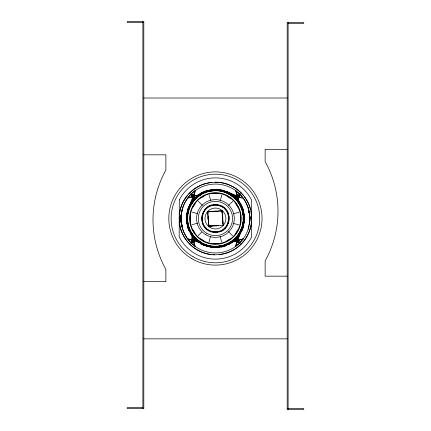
<?xml version="1.0" encoding="UTF-8"?>
<svg xmlns="http://www.w3.org/2000/svg" width="431" height="431" viewBox="0 0 431 431"><rect width="100%" height="100%" fill="white"/><g stroke="black" fill="none" stroke-linecap="round" stroke-linejoin="round"><path stroke-width="0.65" d="M180.977 218.587L180.977 218.151M249.878 218.856L249.878 218.42M187.63 219.821L186.305 219.799L187.63 219.821L187.641 216.971L186.316 216.982M181.203 215.387C179.996 225.359 184.08 235.617 190.971 242.772C193.061 243.38 196.665 239.895 193.239 239.103C191.407 239.016 191.396 242.023 193.228 241.953L193.239 239.103L194.877 238.898L195.453 238.327L202.554 243.526C197.398 240.73 192.926 236.468 190.308 231.183L192.598 234.954L195.41 238.365L201.234 242.868L200.857 243.52C213.921 251.251 232.201 246.699 240.056 233.726A28.952 28.952 0 0 0 238.914 201.579L238.262 197.754L236.98 195.211L239.884 194.236C245.993 200.507 249.641 209.04 249.872 217.795M238.72 240.056L238.295 239.55L236.608 241.845L235.568 246.451L239.695 242.96L238.72 240.056L236.183 241.338L232.352 241.99A28.952 28.952 0 0 1 198.319 241.861C189.791 235.471 185.255 224.4 186.849 213.862C187.151 206.832 193.875 201.923 193.411 194.887L194.677 195.669L195.038 197.953L195.609 198.529L190.405 205.63C193.201 200.474 197.463 196.003 202.748 193.379C193.46 198.034 187.366 208.038 187.226 218.393M215.317 247.453L215.317 246.645L224.023 245.298C218.393 246.968 212.219 247.119 206.627 245.234L210.921 246.279L215.317 246.704M238.887 197.134L239.884 194.236L235.784 190.712L237.406 195.071L238.914 201.579C233.473 194.225 224.659 189.812 215.538 189.554L215.538 190.362L206.837 191.709C212.461 190.039 218.641 189.888 224.228 191.773L219.939 190.728L215.538 190.303L208.232 191.235L208.044 190.513C218.873 187.49 229.378 192.458 238.887 197.134L238.262 197.754L235.978 198.109L235.401 198.68L228.301 193.481C233.457 196.277 237.934 200.539 240.552 205.824C235.908 196.488 225.892 190.534 215.538 190.303M237.007 242.05L237.449 242.12L237.459 239.275L238.095 236.517L237.896 239.345L237.007 242.05L236.183 241.338L235.822 239.054L235.251 238.478L231.878 241.333L228.107 243.628C240.261 237.804 246.586 222.628 242.227 209.913L243.24 214.207M236.98 195.211C235.66 195.787 236.177 197.974 237.616 197.904L237.406 195.071M249.878 218.307L249.436 224.023A34.453 34.453 0 0 1 212.591 252.841A34.453 34.453 0 0 1 180.977 218.372L181.009 216.949M249.872 219.287L249.878 218.199M208.044 190.513L201.051 193.374L195.038 197.953L193.174 197.716L193.632 194.904L191.159 194.047L192.565 197.457L194.246 195.162L195.286 190.556C186.321 197.053 180.815 207.947 180.982 219.018M180.993 217.364L181.424 212.984A34.453 34.453 0 0 1 249.479 213.248L249.878 218.636L249.436 224.023L249.856 217.213M180.982 217.93L180.988 217.531M243.472 220.817L243.553 217.51L242.696 211.309L243.423 211.12C240.719 201.902 233.721 193.982 224.481 191.003M210.883 246.51L206.557 245.454C223.931 251.704 244.253 237.152 243.876 218.614C244.571 194.052 212.408 180.578 195.388 198.308C177.529 215.188 190.75 247.459 215.317 246.952C233.855 247.469 248.531 227.256 242.443 209.843C246.807 222.692 240.433 237.923 228.209 243.833L232.018 241.522M222.057 211.971L222.105 210.775L207.667 211.853L208.749 226.286L223.183 225.208L222.105 210.775L220.78 211.012M208.83 224.384L208.749 226.286L213.302 225.833M249.845 220.042L249.436 224.023L249.861 219.643M181.209 215.193L181.742 211.669M208.836 224.955L208.749 226.286L212.548 225.828M187.42 213.959L188.476 209.633C186.671 215.29 186.645 221.491 188.412 227.164C185.976 219.562 187.178 211.195 190.895 204.213M187.62 222.8L188.633 227.094C186.79 221.491 186.989 215.317 188.697 209.703L188.218 211.098L187.49 210.904L190.41 203.933L195.038 197.953L198.502 195.017A28.952 28.952 0 0 1 215.538 189.554M194.559 195.475L192.248 197.139L187.636 198.147L192 196.525L192.404 195.297L193.411 194.887M190.637 214.476L190.313 218.404L190.61 222.337M193.4 197.732L194.408 197.317L194.828 196.315L191.984 196.304M236.474 195.636L238.774 197.323L243.38 198.362L239.027 196.708L238.779 195.647L237.626 195.054M237.449 242.12L238.456 241.71L238.876 240.703L236.026 240.692L236.102 240.25L237.018 239.34L238.295 239.55M240.218 222.531L240.541 218.603L240.25 214.67M180.988 217.574L181.424 212.984L180.977 218.372L181.381 223.759L180.977 218.372L181.424 212.984L180.993 217.445M249.856 219.788L249.436 224.023L249.851 219.907M242.696 211.309L243.628 218.614L243.009 224.098L242.157 227.304M192.404 239.372L194.069 241.683L198.319 241.861L194.656 240.53L194.877 238.898L191.94 235.428A28.952 28.952 0 0 1 186.478 218.393L187.49 210.904M221.943 211.966L222.105 210.775L221.701 212.014M235.978 198.109L236.199 196.477L232.535 195.146L238.973 196.924M188.164 211.082L187.173 218.393L188.105 225.709M229.459 243.03C237.982 237.95 243.488 228.554 243.628 218.614M238.445 201.918L240.757 205.722C237.82 200.577 233.753 195.986 228.408 193.277C240.115 199.1 246.171 213.41 242.825 225.957L243.784 217.499M237.68 239.291L237.222 242.103L239.695 242.96L243.224 238.86L238.86 240.482L232.352 241.99C241.829 235.078 246.29 222.482 243.423 211.12M179.253 214.557C180.163 206.25 184.037 198.373 189.974 192.506A35.816 35.816 0 0 1 204.089 183.929L209.752 182.555L215.99 182.151A34.464 34.464 0 0 1 231.625 185.971C242.653 191.332 250.433 202.629 251.634 214.837M251.602 222.45C250.697 230.757 246.823 238.634 240.886 244.501A35.816 35.816 0 0 1 226.771 253.078L221.103 254.457L214.864 254.856A34.464 34.464 0 0 1 199.235 251.036C188.202 245.675 180.422 234.378 179.226 222.175M193.007 241.931L193.46 239.124M237.395 197.883L237.853 195.076M180.998 217.219L181.683 213.426M182.706 207.731L181.855 212.348M181.004 217.1L181.683 213.356M181.009 217.014L181.688 213.302M248.154 229.276L248.789 225.822M208.281 216.152L207.904 218.474L208.706 221.895M222.579 220.855L222.865 217.353L222.148 215.112M248.892 225.246L249.614 222.288M221.782 212.03L222.105 210.775M243.235 224.147C241.565 232.061 236.382 238.93 229.513 243.122M207.828 246.44L208.022 245.713L215.317 246.758L222.638 245.826M209.051 241.942L210.608 236.226M220.252 200.781L221.803 195.065M222.832 191.294L223.032 190.567M192.565 197.457L192.959 197.662L193.848 194.957M192.786 241.877L193.681 239.173M237.179 197.834L238.068 195.13M236.802 241.963L238.101 239.431L240.056 233.726L237.896 239.345M193.632 194.904L195.286 190.556M235.568 246.451L237.222 242.103M189.683 205.258L194.058 195.044M187.927 209.45L192.754 197.576L192.07 201.396L195.038 197.953M239.846 232.724L242.691 225.925L243.73 218.614L242.798 211.282M239.916 232.767L242.777 225.946M192.582 241.791L193.885 239.259M236.969 197.748L238.273 195.216M241.15 230.483L239.561 233.419L235.428 238.655L237.643 236.156M190.911 204.224L195.442 198.362L192.538 201.74L190.2 205.528C196.224 193.357 211.486 187.151 224.298 191.553L219.977 190.497M230.003 193.487L229.621 194.139L232.056 195.803M193.093 207.015L195.168 203.664M235.687 233.343L237.761 229.992M192.727 201.875L191.062 204.31L190.41 203.933M192.393 241.678L194.074 239.377M236.781 197.63L238.462 195.329M195.523 198.449C186.72 207.311 184.554 221.69 190.831 232.578M235.364 238.596L239.884 232.751M235.251 238.478L237.459 236.01M192.393 197.312L194.413 195.308M192.221 241.532L194.246 239.523M198.19 235.612L201.649 232.18M228.549 205.485L232.794 201.272M236.614 197.484L238.634 195.475A1.422 1.422 0 0 1 238.262 197.754M236.441 241.699L238.462 239.695M239.927 194.532L241.365 193.126M189.635 243.736L191.073 242.335M195.432 198.352C209.908 183.159 238.133 190.793 242.879 211.26M195.491 198.411L201.369 193.939M195.566 198.486L201.422 194.025L201.051 193.374M236.468 197.312L238.779 195.647M192.081 241.36L194.386 239.695M236.296 241.532L238.607 239.868L243.224 238.86M198.842 195.485L202.645 193.174M200.744 198.131L204.111 196.083M226.744 240.924L230.111 238.882M190.303 232.88L190.949 232.508L188.158 225.699L187.286 218.393M240.557 204.127L239.905 204.499L235.445 198.643M192.134 196.951L194.677 195.669L198.502 195.017L192 196.525M236.35 197.123L238.893 195.841M191.962 241.166L194.505 239.884M201.396 193.977L208.221 191.181M212.036 211.783L214.277 211.066L217.784 211.352M218.819 225.224L216.577 225.941L213.076 225.655M219.724 246.316L222.622 245.772L229.432 242.982L229.809 243.634M222.649 245.869L229.486 243.068M229.529 243.149C216.001 251.063 196.892 245.471 190.098 231.285L192.409 235.089M192.048 196.746L194.758 195.873M236.269 196.913L238.979 196.046M191.876 240.961L194.591 240.094M236.096 241.134L238.806 240.261M187.437 225.887L188.158 225.699M191.94 224.696L197.667 223.188M233.187 213.819L238.914 212.311M210.005 226.022L208.749 226.286L209.994 226.043M208.232 191.235L211.136 190.691M236.215 196.698L239.027 196.261M191.827 240.746L194.64 240.309M208.211 191.138C225.488 186.235 244.081 200.711 243.822 218.614M211.594 193.681L215.527 193.39L219.454 193.713M193.228 241.953L195.071 246.295L190.971 242.772L191.827 240.299L194.64 240.757M219.26 243.326L215.333 243.617L211.405 243.294M244.555 218.662L243.219 218.609L244.555 218.549M187.641 217.246L186.311 217.213M243.219 218.835L244.549 218.792M186.311 217.429L187.641 217.391L186.311 217.386M186.305 218.436L187.636 218.398L186.305 218.345M186.305 218.657L187.636 218.619M243.219 219.05L244.549 219.013M186.305 218.873L187.636 218.835M243.224 218.172L244.555 218.134M243.219 219.255L244.549 219.223M187.63 219.045L186.3 218.996M243.219 219.449L244.549 219.417M186.305 219.26L187.63 219.234M186.305 217.774L187.636 217.752M243.224 217.962L244.555 217.941M187.63 219.401L186.3 219.363M186.311 217.149L187.641 217.127M186.305 217.973L187.636 217.957L186.305 217.908M186.305 219.568L187.63 219.546M243.224 218.388L244.555 218.436M186.316 217.052L187.641 217.041M187.63 219.665L186.305 219.638M143.803 22.471L127.258 22.471L127.258 21.55L143.803 21.55L143.803 408.529L127.258 408.529L127.258 407.613L142.882 407.613M288.118 23.387L303.742 23.387L303.742 22.471L287.197 22.471L287.197 409.45L303.742 409.45L303.742 408.529L287.197 408.529M143.803 98.015L287.197 98.015M287.197 149.32L265.135 149.32L265.135 161.609A102.163 102.163 0 0 1 265.135 260.884L265.135 276.169L287.197 276.169M143.803 154.831L165.865 154.831L165.865 170.116A102.163 102.163 0 0 0 165.865 269.391L165.865 281.68L143.803 281.68M143.803 338.847L287.197 338.847M239.049 196.488L236.199 196.477A1.422 1.422 0 0 0 237.616 197.904M186.305 218.393L187.636 218.398M243.219 218.609L244.555 218.614M191.811 240.52L194.656 240.53M235.822 239.054L237.459 239.275A1.422 1.422 0 0 0 236.026 240.692M222.881 191.105L215.538 190.114L211.098 190.464L206.767 191.488C214.417 189.187 222.708 190.2 229.718 193.972M215.317 246.844L207.99 245.848L201.153 243.014L195.275 238.499M236.215 196.25L239.027 196.708M192 196.083L194.812 196.536M236.048 240.471L238.855 240.924M191.994 212.127L197.705 213.679M233.149 223.328L238.866 224.88M242.637 225.909L243.364 226.103M192.054 195.863L194.758 196.757M236.102 240.25L238.806 241.144M194.586 240.972L187.48 238.645L191.827 240.299A1.422 1.422 0 0 0 193.077 241.942A1.422 1.422 0 0 0 194.656 240.606A1.422 1.422 0 0 0 193.239 239.103M228.672 192.759L236.355 195.83A1.422 1.422 0 0 1 238.634 195.475M208.011 245.767L201.207 242.917L195.372 238.408L190.901 232.535L195.41 238.365M192.14 195.658L194.672 196.962M236.188 240.045L238.72 241.349M191.967 239.873L194.5 241.177M239.798 232.697L240.444 233.074M226.916 196.17L230.267 198.244M200.587 238.763L203.938 240.837M198.799 241.204L201.234 242.868M192.258 195.469L194.553 197.15M236.301 239.857L238.602 241.538M192.086 239.684L194.381 241.371M229.707 193.988L235.579 198.508L240.045 204.418M195.286 238.488L202.451 243.73C195.351 240.078 190.281 233.311 187.975 225.747L190.788 232.605L195.286 238.488L190.809 232.589M194.877 238.898L200.857 243.52M236.619 195.469L238.623 197.49M192.404 195.297L194.408 197.317M198.319 201.261L202.489 205.468M228.365 231.539L232.535 235.746M236.447 239.69L238.456 241.71A1.422 1.422 0 0 1 236.183 241.338M192.231 239.517L194.236 241.538M190.195 192.571L191.601 194.004M239.399 242.858L240.805 244.296M238.456 197.635L236.791 195.324L235.784 190.712M236.619 239.544L238.284 241.856M192.571 195.151L194.236 197.463M235.805 203.82L237.847 207.187M193.007 229.82L195.054 233.187M236.808 239.426L238.095 241.969M192.765 195.038L194.047 197.581M192.592 239.253L193.875 241.796M239.954 204.472L242.75 211.298M237.19 195.124L238.057 197.834M237.018 239.34L237.885 242.055M192.969 194.952L193.837 197.667M192.797 239.173L193.67 241.883M193.018 239.119L191.94 235.428L191.881 240.083A1.422 1.422 0 0 1 193.018 239.119L193.449 241.936M209.234 195.017L210.743 200.744M220.112 236.263L221.626 241.99M222.622 245.772L222.811 246.494M194.069 241.683L195.071 246.295M207.947 213.162L207.667 211.853L207.909 213.103M222.574 222.1L222.816 223.344M249.048 212.607L248.234 207.984L248.994 212.418M249.28 213.927L249.856 217.283L249.317 214.18M180.998 219.794L181.693 223.737M181.925 225.063L182.62 229.023L181.86 224.589M249.102 212.941L248.234 207.984L249.102 212.989M181.645 223.447L180.998 219.724L181.381 223.759L180.988 219.379M249.317 214.239L249.861 217.369M181.645 223.393L180.993 219.638L181.381 223.759L180.993 219.519L181.209 220.785M249.323 214.32L249.867 217.488M181.424 222.057L181.645 223.323M237.233 239.291L237.67 242.103M193.185 194.904L193.621 197.716M249.166 211.928L249.673 215.457M181.688 225.079L181.192 221.723A15.538 15.538 0 0 1 181.176 221.356M187.038 218.393L187.997 225.742M249.878 218.636L249.479 213.248L249.867 217.628M249.479 213.248L249.872 217.709M251.192 212.979L251.618 218.641M223.123 225.154L222.051 210.834L207.731 211.907L208.803 226.227M288.118 22.471L288.118 409.45M142.882 21.55L142.882 408.529M244.663 219.271A29.243 29.243 0 0 1 244.474 221.89M243.757 225.758A29.243 29.243 0 0 1 243.208 227.649M242.992 228.268A29.243 29.243 0 0 1 241.435 231.878M240.805 233.031A29.243 29.243 0 0 1 240.126 234.157M238.629 236.307A29.243 29.243 0 0 1 236.026 239.264M232.524 242.227A29.243 29.243 0 0 1 230.892 243.326M229.761 243.994A29.243 29.243 0 0 1 228.602 244.609M226.21 245.686A29.243 29.243 0 0 1 224.357 246.349M223.732 246.543A29.243 29.243 0 0 1 221.184 247.173M219.244 247.496A29.243 29.243 0 0 1 217.283 247.69M213.35 247.674A29.243 29.243 0 0 1 212.041 247.55M204.434 245.605A29.243 29.243 0 0 1 202.635 244.803M201.471 244.205A29.243 29.243 0 0 1 200.334 243.547M198.147 242.098A29.243 29.243 0 0 1 194.672 239.103M192.905 237.158A29.243 29.243 0 0 1 191.703 235.601M191.326 235.067A29.243 29.243 0 0 1 190.265 233.403M188.756 230.493A29.243 29.243 0 0 1 187.582 227.433M186.526 222.967A29.243 29.243 0 0 1 186.354 221.669M186.311 215.769A29.243 29.243 0 0 1 186.564 213.819M187.652 209.358A29.243 29.243 0 0 1 188.331 207.51M188.848 206.304A29.243 29.243 0 0 1 189.424 205.129M191.084 202.295A29.243 29.243 0 0 1 194.828 197.743M198.33 194.78A29.243 29.243 0 0 1 202.252 192.398M202.839 192.107A29.243 29.243 0 0 1 206.497 190.658M211.616 189.511A29.243 29.243 0 0 1 213.577 189.317M217.51 189.333A29.243 29.243 0 0 1 219.465 189.538M220.758 189.748A29.243 29.243 0 0 1 223.317 190.346M226.42 191.402A29.243 29.243 0 0 1 228.22 192.204M228.807 192.501A29.243 29.243 0 0 1 230.526 193.46M233.23 195.302A29.243 29.243 0 0 1 241.538 205.328M241.823 205.916A29.243 29.243 0 0 1 243.278 209.574M244.501 215.338A29.243 29.243 0 0 1 244.646 217.305M249.657 221.62A15.279 15.279 0 0 1 249.63 222.089M251.515 221.243A36.188 36.188 0 0 1 250.777 226.243M250.637 226.857A36.188 36.188 0 0 1 223.975 253.67M223.36 253.811A36.188 36.188 0 0 1 218.991 254.516M214.579 254.683A36.188 36.188 0 0 1 213.313 254.629M212.057 254.538A36.188 36.188 0 0 1 196.881 249.581M196.31 249.231A36.188 36.188 0 0 1 179.344 215.764M179.463 214.509A36.188 36.188 0 0 1 187.442 195.561M188.681 194.128A36.188 36.188 0 0 1 201.487 185.109M202.074 184.872A36.188 36.188 0 0 1 206.885 183.337M207.5 183.197A36.188 36.188 0 0 1 211.863 182.491M215.015 182.318A36.188 36.188 0 0 1 217.542 182.378M218.797 182.475A36.188 36.188 0 0 1 223.781 183.294M224.395 183.444A36.188 36.188 0 0 1 238.855 190.922M239.334 191.332A36.188 36.188 0 0 1 243.687 195.895M244.458 196.897A36.188 36.188 0 0 1 248.827 204.563M249.064 205.145A36.188 36.188 0 0 1 250.594 209.962M250.869 211.19A36.188 36.188 0 0 1 251.499 215.565M251.58 216.825A36.188 36.188 0 0 1 251.585 219.988M238.957 239.577A31.582 31.582 0 0 1 236.317 242.195M194.354 242.028A31.582 31.582 0 0 1 191.332 238.925M191.903 197.43A31.582 31.582 0 0 1 194.537 194.812M236.5 194.979A31.582 31.582 0 0 1 239.119 197.613M238.101 239.431A1.422 1.422 0 0 1 238.456 241.71M194.828 196.315A1.422 1.422 0 0 1 192.889 197.635A1.422 1.422 0 0 1 192.35 195.351A1.422 1.422 0 0 1 194.677 195.669M179.312 199.925L179.167 236.802A40.616 40.616 0 0 0 251.548 237.082L251.688 200.205A40.616 40.616 0 0 0 179.312 199.925M215.376 231.819L215.376 232.401C195.825 232.465 198.384 201.514 217.655 204.784C235.574 206.966 230.887 236.328 213.297 231.646C196.132 229.168 200.496 202.284 217.563 205.361C234.723 207.839 230.359 234.723 213.297 231.646L213.2 232.223L211.265 231.151L211.082 231.706L209.337 230.348L209.073 230.86L207.559 229.249L207.214 229.712L205.975 227.886L205.565 228.29L204.623 226.291L204.154 226.631L203.54 224.503L203.023 224.766L202.748 222.568L202.193 222.746L202.268 220.537L201.692 220.624L202.112 218.452L201.53 218.452L202.284 216.367L201.713 216.276L202.78 214.342L202.231 214.159L203.588 212.413L203.071 212.149L204.682 210.635L204.219 210.29L206.05 209.051L205.641 208.642L207.64 207.699L207.306 207.23L209.428 206.616L209.17 206.099L211.362 205.824L211.185 205.269L213.393 205.345L213.307 204.768L215.478 205.188L215.484 204.606L217.563 205.361L217.655 204.784L219.594 205.856L219.772 205.301L221.518 206.659L221.787 206.147L223.296 207.758L223.641 207.295L224.88 209.121L225.294 208.717L226.232 210.716L226.701 210.376L227.315 212.505L227.832 212.241L228.112 214.439L228.662 214.261L228.592 216.47L229.163 216.384L228.748 218.555L229.324 218.555L228.575 220.64L229.147 220.731L228.08 222.665L228.629 222.849L227.272 224.594L227.783 224.858L226.173 226.372L226.641 226.717L224.81 227.956L225.219 228.365L223.215 229.308L223.554 229.777L221.426 230.391L221.69 230.908L219.492 231.183L219.67 231.738L217.461 231.662L217.547 232.239L215.376 231.819M187.636 210.942C183.498 225.79 192.969 242.341 207.866 246.295C222.714 250.433 239.264 240.967 243.219 226.065C247.362 211.217 237.89 194.667 222.989 190.712C208.141 186.575 191.59 196.04 187.636 210.942M187.771 210.98C183.654 225.752 193.077 242.222 207.904 246.16C222.682 250.282 239.151 240.854 243.084 226.027C247.205 211.255 237.783 194.785 222.951 190.847C208.178 186.725 191.709 196.153 187.771 210.98M187.889 211.012C183.784 225.725 193.169 242.125 207.936 246.042C222.649 250.147 239.049 240.762 242.971 225.995C247.071 211.282 237.686 194.882 222.924 190.965C208.205 186.86 191.806 196.245 187.889 211.012M224.093 245.519L215.317 246.877L207.974 245.902L215.317 246.877L219.756 246.543L224.093 245.519M210.053 225.989L208.749 226.286L210.059 226.016M187.636 218.172L186.305 218.215L187.636 218.172M187.641 217.558L186.311 217.59L187.641 217.558M187.63 219.751L186.305 219.756L187.63 219.751M244.544 220.036L243.213 220.036L244.539 220.042M187.636 217.957L186.305 217.951L187.636 217.957M182.62 229.023L181.866 224.686L182.62 229.023M193.131 256.779A44.296 44.296 0 0 0 259.721 218.673A44.296 44.296 0 0 0 193.427 180.056A44.296 44.296 0 0 0 193.131 256.779M202.435 240.805A25.806 25.806 0 0 0 241.236 218.603A25.806 25.806 0 0 0 202.613 196.105A25.806 25.806 0 0 0 202.435 240.805M202.672 240.401A25.343 25.343 0 0 0 240.773 218.603A25.343 25.343 0 0 0 202.839 196.504A25.343 25.343 0 0 0 202.672 240.401M198.61 240.627A27.794 27.794 0 0 0 242.998 222.008A27.794 27.794 0 0 0 204.677 192.872A27.794 27.794 0 0 0 198.61 240.627M210.161 227.546A10.463 10.463 0 0 0 225.892 218.544A10.463 10.463 0 0 0 210.231 209.423A10.463 10.463 0 0 0 210.161 227.546M206.799 233.311A17.138 17.138 0 0 0 232.568 218.571A17.138 17.138 0 0 0 206.918 203.626A17.138 17.138 0 0 0 206.799 233.311M205.926 234.814A18.878 18.878 0 0 0 234.302 218.576A18.878 18.878 0 0 0 206.056 202.117A18.878 18.878 0 0 0 205.926 234.814M191.967 258.778A46.613 46.613 0 0 0 262.037 218.684A46.613 46.613 0 0 0 192.28 178.046A46.613 46.613 0 0 0 191.967 258.778M201.148 243.019A28.371 28.371 0 0 0 243.801 218.614A28.371 28.371 0 0 0 201.336 193.88A28.371 28.371 0 0 0 201.148 243.019"/></g></svg>
